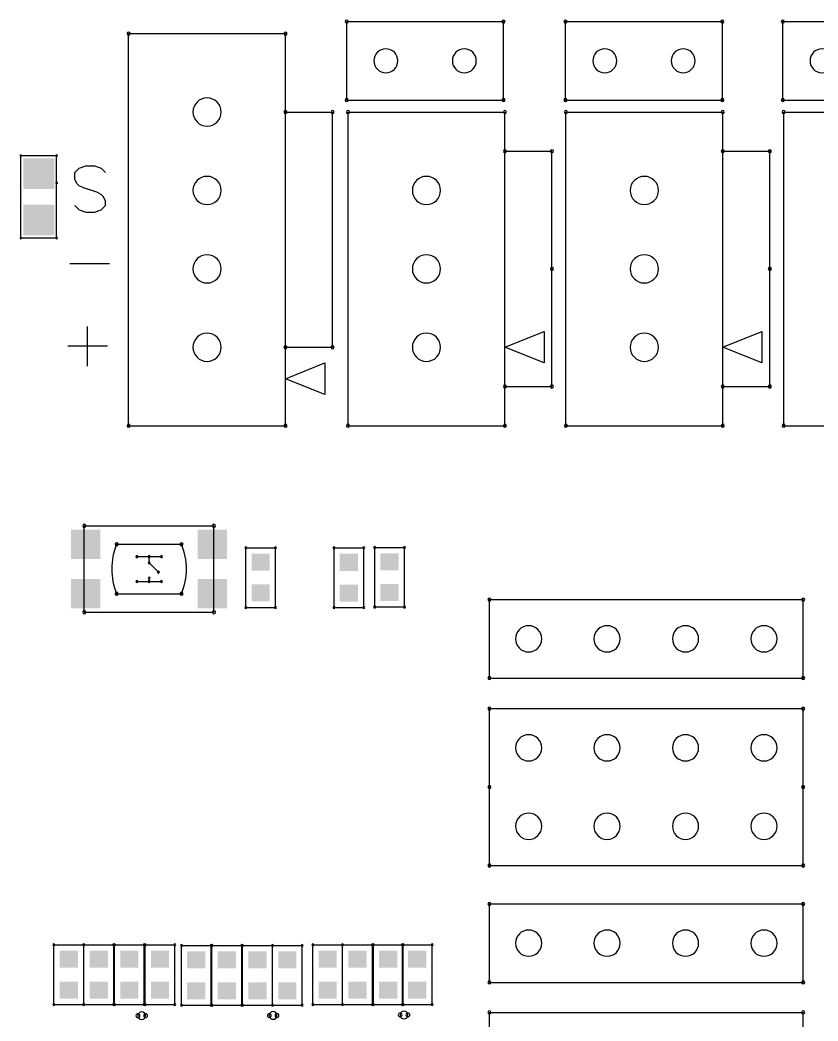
# Model space of a CAD drawing. Header units: millimetres. Extents: x 83 to 218, y 47 to 157.
# Drawn here: x 154.06 to 179.9, y 69.66 to 102.07 of the extents above; entities that cross this region are included whole.
import ezdxf

# ---------------------------------------------------------------- set-up
doc = ezdxf.new("R2010")
doc.units = ezdxf.units.MM
doc.layers.add('TopOverlay', color=2, linetype='Continuous')
doc.layers.add('TopSolder', color=216, linetype='Continuous')

msp = doc.modelspace()

# ---------------------------------------------------------------- linework, layer by layer
at = {"layer": 'TopOverlay'}
for p, q in [((164.642, 102.022), (169.722, 102.022)), ((164.642, 99.482), (164.642, 102.022)), ((169.722, 99.482), (169.722, 102.022)), ((171.729, 102.022), (176.809, 102.022)), ((171.729, 99.482), (171.729, 102.022)), ((176.809, 99.482), (176.809, 102.022)), ((178.765, 102.022), (183.845, 102.022)), ((178.765, 99.482), (178.765, 102.022)), ((157.581, 88.933), (157.581, 101.633)), ((157.581, 101.633), (162.661, 101.633)), ((162.661, 88.933), (162.661, 101.633)), ((164.642, 99.482), (169.722, 99.482)), ((171.729, 99.482), (176.809, 99.482)), ((178.765, 99.482), (183.845, 99.482)), ((162.661, 99.093), (164.185, 99.093)), ((164.185, 91.473), (164.185, 99.093)), ((164.686, 88.933), (164.686, 99.093)), ((164.686, 99.093), (169.766, 99.093)), ((169.766, 88.933), (169.766, 99.093)), ((171.741, 99.093), (176.821, 99.093)), ((171.741, 88.933), (171.741, 99.093)), ((176.821, 88.933), (176.821, 99.093)), ((178.796, 88.933), (178.796, 99.093)), ((178.796, 99.093), (183.876, 99.093)), ((154.089, 97.681), (155.249, 97.681)), ((154.089, 95.014), (154.089, 97.681)), ((155.249, 96.797), (155.249, 97.681)), ((169.766, 97.823), (171.29, 97.823)), ((171.29, 94.013), (171.29, 97.823)), ((176.821, 97.823), (178.345, 97.823)), ((178.345, 94.013), (178.345, 97.823)), ((155.835, 97.134), (155.977, 97.277)), ((155.977, 97.277), (156.192, 97.349)), ((156.192, 97.349), (156.477, 97.349)), ((156.477, 97.349), (156.692, 97.277)), ((156.692, 97.277), (156.834, 97.134)), ((155.835, 96.92), (155.835, 97.134)), ((155.249, 95.014), (155.249, 96.792)), ((155.906, 96.777), (155.835, 96.92)), ((155.977, 96.706), (155.906, 96.777)), ((156.12, 96.635), (155.977, 96.706)), ((156.549, 96.492), (156.12, 96.635)), ((156.692, 96.42), (156.549, 96.492)), ((156.763, 96.349), (156.692, 96.42)), ((156.834, 96.206), (156.763, 96.349)), ((155.835, 96.063), (155.977, 95.92)), ((156.692, 95.92), (156.834, 96.063)), ((156.834, 96.063), (156.834, 96.206)), ((155.977, 95.92), (156.192, 95.849)), ((156.192, 95.849), (156.477, 95.849)), ((156.477, 95.849), (156.692, 95.92)), ((154.089, 95.014), (155.249, 95.014)), ((156.961, 94.181), (155.676, 94.181)), ((171.29, 90.203), (171.29, 94.013)), ((178.345, 90.203), (178.345, 94.013)), ((156.253, 90.864), (156.253, 92.15)), ((169.766, 91.473), (171.036, 91.981)), ((171.036, 91.981), (171.036, 90.965)), ((176.821, 91.473), (178.091, 91.981)), ((178.091, 91.981), (178.091, 90.965)), ((156.895, 91.507), (155.61, 91.507)), ((162.661, 91.473), (164.185, 91.473)), ((171.036, 90.965), (169.766, 91.473)), ((178.091, 90.965), (176.821, 91.473)), ((162.661, 90.457), (163.931, 90.965)), ((163.931, 90.965), (163.931, 89.949)), ((163.931, 89.949), (162.661, 90.457)), ((169.766, 90.203), (171.29, 90.203)), ((176.821, 90.203), (178.345, 90.203)), ((157.581, 88.933), (162.661, 88.933)), ((164.686, 88.933), (169.766, 88.933)), ((171.741, 88.933), (176.821, 88.933)), ((178.796, 88.933), (183.876, 88.933)), ((156.144, 85.693), (160.344, 85.693)), ((156.144, 82.893), (156.144, 85.693)), ((160.344, 82.893), (160.344, 85.693)), ((157.194, 85.093), (159.294, 85.093)), ((161.375, 84.982), (162.34, 84.982)), ((161.375, 83.051), (161.375, 84.982)), ((162.34, 83.051), (162.34, 84.982)), ((164.232, 83.044), (164.232, 84.975)), ((164.232, 84.975), (165.197, 84.975)), ((165.197, 83.044), (165.197, 84.975)), ((165.549, 83.063), (165.549, 84.994)), ((165.549, 84.994), (166.514, 84.994)), ((166.514, 83.063), (166.514, 84.994)), ((157.844, 84.693), (158.244, 84.693)), ((158.244, 84.693), (158.644, 84.693)), ((158.244, 84.493), (158.244, 84.693)), ((158.244, 84.493), (158.544, 84.193)), ((158.244, 83.893), (158.244, 83.993)), ((157.844, 83.893), (158.244, 83.893)), ((158.244, 83.893), (158.644, 83.893)), ((157.194, 83.493), (159.294, 83.493)), ((161.375, 83.051), (162.34, 83.051)), ((164.232, 83.044), (165.197, 83.044)), ((165.549, 83.063), (166.514, 83.063)), ((169.265, 83.302), (179.425, 83.302)), ((169.265, 80.762), (169.265, 83.302)), ((179.425, 80.762), (179.425, 83.302)), ((156.144, 82.893), (160.344, 82.893)), ((169.265, 80.762), (179.425, 80.762)), ((169.265, 79.772), (179.425, 79.772)), ((169.265, 77.232), (169.265, 79.772)), ((179.425, 77.232), (179.425, 79.772)), ((169.265, 74.692), (169.265, 77.232)), ((179.425, 74.692), (179.425, 77.232)), ((169.265, 74.692), (179.425, 74.692)), ((169.265, 70.907), (169.265, 73.447)), ((169.265, 73.447), (179.425, 73.447)), ((179.425, 70.907), (179.425, 73.447)), ((155.161, 70.188), (155.161, 72.118)), ((155.161, 72.118), (156.126, 72.118)), ((156.126, 70.188), (156.126, 72.118)), ((156.132, 72.118), (157.097, 72.118)), ((156.132, 70.188), (156.132, 72.118)), ((157.097, 70.188), (157.097, 72.118)), ((157.123, 70.188), (157.123, 72.118)), ((157.123, 72.118), (158.088, 72.118)), ((158.088, 70.188), (158.088, 72.118)), ((158.113, 72.118), (159.079, 72.118)), ((158.113, 70.188), (158.113, 72.118)), ((159.079, 70.188), (159.079, 72.118)), ((159.29, 70.171), (159.29, 72.102)), ((159.29, 72.102), (160.255, 72.102)), ((160.255, 70.171), (160.255, 72.102)), ((160.281, 72.102), (161.246, 72.102)), ((160.281, 70.171), (160.281, 72.102)), ((161.246, 70.171), (161.246, 72.102)), ((161.271, 70.171), (161.271, 72.102)), ((161.271, 72.102), (162.236, 72.102)), ((162.236, 70.171), (162.236, 72.102)), ((162.236, 72.102), (163.202, 72.102)), ((162.236, 70.171), (162.236, 72.102)), ((163.202, 70.171), (163.202, 72.102)), ((163.545, 70.188), (163.545, 72.118)), ((163.545, 72.118), (164.511, 72.118)), ((164.511, 70.188), (164.511, 72.118)), ((164.511, 72.118), (165.476, 72.118)), ((164.511, 70.188), (164.511, 72.118)), ((165.476, 70.188), (165.476, 72.118)), ((165.506, 72.118), (166.471, 72.118)), ((165.506, 70.188), (165.506, 72.118)), ((166.445, 70.188), (166.445, 72.118)), ((166.445, 72.118), (167.41, 72.118)), ((166.471, 70.188), (166.471, 72.118)), ((167.41, 70.188), (167.41, 72.118)), ((169.265, 70.907), (179.425, 70.907)), ((155.161, 70.188), (156.126, 70.188)), ((156.132, 70.188), (157.097, 70.188)), ((157.123, 70.188), (158.088, 70.188)), ((158.113, 70.188), (159.079, 70.188)), ((159.29, 70.171), (160.255, 70.171)), ((160.281, 70.171), (161.246, 70.171)), ((161.271, 70.171), (162.236, 70.171)), ((162.236, 70.171), (163.202, 70.171)), ((163.545, 70.188), (164.511, 70.188)), ((164.511, 70.188), (165.476, 70.188)), ((165.506, 70.188), (166.471, 70.188)), ((166.445, 70.188), (167.41, 70.188)), ((169.265, 67.396), (169.265, 69.936)), ((169.265, 69.936), (179.425, 69.936)), ((179.425, 67.396), (179.425, 69.936))]:
    msp.add_line(p, q, dxfattribs=at)
for centre, radius, start, end in [((164.642, 102.022), 0.05, 0, 180), ((164.642, 102.022), 0.05, 0, 180), ((164.642, 102.022), 0.05, 180, 0), ((164.642, 102.022), 0.05, 180, 0), ((169.722, 102.022), 0.05, 0, 180), ((169.722, 102.022), 0.05, 0, 180), ((169.722, 102.022), 0.05, 180, 0), ((169.722, 102.022), 0.05, 180, 0), ((171.729, 102.022), 0.05, 0, 180), ((171.729, 102.022), 0.05, 0, 180), ((171.729, 102.022), 0.05, 180, 0), ((171.729, 102.022), 0.05, 180, 0), ((176.809, 102.022), 0.05, 0, 180), ((176.809, 102.022), 0.05, 0, 180), ((176.809, 102.022), 0.05, 180, 0), ((176.809, 102.022), 0.05, 180, 0), ((178.765, 102.022), 0.05, 0, 180), ((178.765, 102.022), 0.05, 0, 180), ((178.765, 102.022), 0.05, 180, 0), ((178.765, 102.022), 0.05, 180, 0), ((157.581, 101.633), 0.05, 90, 270), ((157.581, 101.633), 0.05, 90, 270), ((157.581, 101.633), 0.05, 270, 90), ((157.581, 101.633), 0.05, 270, 90), ((162.661, 101.633), 0.05, 90, 270), ((162.661, 101.633), 0.05, 90, 270), ((162.661, 101.633), 0.05, 270, 90), ((162.661, 101.633), 0.05, 270, 90), ((164.642, 99.482), 0.05, 0, 180), ((164.642, 99.482), 0.05, 0, 180), ((169.722, 99.482), 0.05, 0, 180), ((169.722, 99.482), 0.05, 0, 180), ((171.729, 99.482), 0.05, 0, 180), ((171.729, 99.482), 0.05, 0, 180), ((176.809, 99.482), 0.05, 0, 180), ((176.809, 99.482), 0.05, 0, 180), ((178.765, 99.482), 0.05, 0, 180), ((178.765, 99.482), 0.05, 0, 180), ((164.642, 99.482), 0.05, 180, 0), ((164.642, 99.482), 0.05, 180, 0), ((169.722, 99.482), 0.05, 180, 0), ((169.722, 99.482), 0.05, 180, 0), ((171.729, 99.482), 0.05, 180, 0), ((171.729, 99.482), 0.05, 180, 0), ((176.809, 99.482), 0.05, 180, 0), ((176.809, 99.482), 0.05, 180, 0), ((178.765, 99.482), 0.05, 180, 0), ((178.765, 99.482), 0.05, 180, 0), ((162.661, 99.093), 0.05, 90, 270), ((162.661, 99.093), 0.05, 270, 90), ((164.185, 99.093), 0.05, 90, 270), ((164.185, 99.093), 0.05, 90, 270), ((164.185, 99.093), 0.05, 270, 90), ((164.185, 99.093), 0.05, 270, 90), ((164.686, 99.093), 0.05, 90, 270), ((164.686, 99.093), 0.05, 90, 270), ((164.686, 99.093), 0.05, 270, 90), ((164.686, 99.093), 0.05, 270, 90), ((169.766, 99.093), 0.05, 90, 270), ((169.766, 99.093), 0.05, 90, 270), ((169.766, 99.093), 0.05, 270, 90), ((169.766, 99.093), 0.05, 270, 90), ((171.741, 99.093), 0.05, 90, 270), ((171.741, 99.093), 0.05, 90, 270), ((171.741, 99.093), 0.05, 270, 90), ((171.741, 99.093), 0.05, 270, 90), ((176.821, 99.093), 0.05, 90, 270), ((176.821, 99.093), 0.05, 90, 270), ((176.821, 99.093), 0.05, 270, 90), ((176.821, 99.093), 0.05, 270, 90), ((178.796, 99.093), 0.05, 90, 270), ((178.796, 99.093), 0.05, 90, 270), ((178.796, 99.093), 0.05, 270, 90), ((178.796, 99.093), 0.05, 270, 90), ((154.089, 97.681), 0.025, 90, 270), ((154.089, 97.681), 0.025, 90, 270), ((154.089, 97.681), 0.025, 270, 90), ((154.089, 97.681), 0.025, 270, 90), ((155.249, 97.681), 0.025, 90, 270), ((155.249, 97.681), 0.025, 90, 270), ((155.249, 97.681), 0.025, 270, 90), ((155.249, 97.681), 0.025, 270, 90), ((169.766, 97.823), 0.05, 90, 270), ((169.766, 97.823), 0.05, 270, 90), ((171.29, 97.823), 0.05, 90, 270), ((171.29, 97.823), 0.05, 90, 270), ((171.29, 97.823), 0.05, 270, 90), ((171.29, 97.823), 0.05, 270, 90), ((176.821, 97.823), 0.05, 90, 270), ((176.821, 97.823), 0.05, 270, 90), ((178.345, 97.823), 0.05, 90, 270), ((178.345, 97.823), 0.05, 90, 270), ((178.345, 97.823), 0.05, 270, 90), ((178.345, 97.823), 0.05, 270, 90), ((155.249, 96.797), 0.025, 90, 270), ((155.249, 96.792), 0.025, 90, 270), ((155.249, 96.797), 0.025, 270, 90), ((155.249, 96.792), 0.025, 270, 90), ((154.089, 95.014), 0.025, 90, 270), ((154.089, 95.014), 0.025, 90, 270), ((154.089, 95.014), 0.025, 270, 90), ((154.089, 95.014), 0.025, 270, 90), ((155.249, 95.014), 0.025, 90, 270), ((155.249, 95.014), 0.025, 90, 270), ((155.249, 95.014), 0.025, 270, 90), ((155.249, 95.014), 0.025, 270, 90), ((171.29, 94.013), 0.05, 90, 270), ((171.29, 94.013), 0.05, 90, 270), ((171.29, 94.013), 0.05, 270, 90), ((171.29, 94.013), 0.05, 270, 90), ((178.345, 94.013), 0.05, 90, 270), ((178.345, 94.013), 0.05, 90, 270), ((178.345, 94.013), 0.05, 270, 90), ((178.345, 94.013), 0.05, 270, 90), ((162.661, 91.473), 0.05, 90, 270), ((162.661, 91.473), 0.05, 270, 90), ((164.185, 91.473), 0.05, 90, 270), ((164.185, 91.473), 0.05, 90, 270), ((164.185, 91.473), 0.05, 270, 90), ((164.185, 91.473), 0.05, 270, 90), ((169.766, 90.203), 0.05, 90, 270), ((169.766, 90.203), 0.05, 270, 90), ((171.29, 90.203), 0.05, 90, 270), ((171.29, 90.203), 0.05, 90, 270), ((171.29, 90.203), 0.05, 270, 90), ((171.29, 90.203), 0.05, 270, 90), ((176.821, 90.203), 0.05, 90, 270), ((176.821, 90.203), 0.05, 270, 90), ((178.345, 90.203), 0.05, 90, 270), ((178.345, 90.203), 0.05, 90, 270), ((178.345, 90.203), 0.05, 270, 90), ((178.345, 90.203), 0.05, 270, 90), ((157.581, 88.933), 0.05, 90, 270), ((157.581, 88.933), 0.05, 90, 270), ((157.581, 88.933), 0.05, 270, 90), ((157.581, 88.933), 0.05, 270, 90), ((162.661, 88.933), 0.05, 90, 270), ((162.661, 88.933), 0.05, 90, 270), ((162.661, 88.933), 0.05, 270, 90), ((162.661, 88.933), 0.05, 270, 90), ((164.686, 88.933), 0.05, 90, 270), ((164.686, 88.933), 0.05, 90, 270), ((164.686, 88.933), 0.05, 270, 90), ((164.686, 88.933), 0.05, 270, 90), ((169.766, 88.933), 0.05, 90, 270), ((169.766, 88.933), 0.05, 90, 270), ((169.766, 88.933), 0.05, 270, 90), ((169.766, 88.933), 0.05, 270, 90), ((171.741, 88.933), 0.05, 90, 270), ((171.741, 88.933), 0.05, 90, 270), ((171.741, 88.933), 0.05, 270, 90), ((171.741, 88.933), 0.05, 270, 90), ((176.821, 88.933), 0.05, 90, 270), ((176.821, 88.933), 0.05, 90, 270), ((176.821, 88.933), 0.05, 270, 90), ((176.821, 88.933), 0.05, 270, 90), ((178.796, 88.933), 0.05, 90, 270), ((178.796, 88.933), 0.05, 90, 270), ((178.796, 88.933), 0.05, 270, 90), ((178.796, 88.933), 0.05, 270, 90), ((156.144, 85.693), 0.0508, 0, 180), ((156.144, 85.693), 0.0508, 0, 180), ((156.144, 85.693), 0.0508, 180, 0), ((156.144, 85.693), 0.0508, 180, 0), ((160.344, 85.693), 0.0508, 0, 180), ((160.344, 85.693), 0.0508, 0, 180), ((160.344, 85.693), 0.0508, 180, 0), ((160.344, 85.693), 0.0508, 180, 0), ((159.125, 84.293), 2.091, 157.5003, 202.4997), ((157.194, 85.093), 0.0508, 0, 180), ((157.194, 85.093), 0.0508, 0, 180), ((157.194, 85.093), 0.0508, 180, 0), ((157.194, 85.093), 0.0508, 180, 0), ((159.294, 85.093), 0.0508, 0, 180), ((159.294, 85.093), 0.0508, 0, 180), ((159.294, 85.093), 0.0508, 180, 0), ((159.294, 85.093), 0.0508, 180, 0), ((157.362, 84.293), 2.091, 337.5003, 22.4997), ((161.375, 84.982), 0.0317, 90, 270), ((161.375, 84.982), 0.0317, 90, 270), ((161.375, 84.982), 0.0318, 270, 90), ((161.375, 84.982), 0.0318, 270, 90), ((162.34, 84.982), 0.0317, 90, 270), ((162.34, 84.982), 0.0317, 90, 270), ((162.34, 84.982), 0.0318, 270, 90), ((162.34, 84.982), 0.0318, 270, 90), ((164.232, 84.975), 0.0317, 90, 270), ((164.232, 84.975), 0.0317, 90, 270), ((164.232, 84.975), 0.0317, 270, 90), ((164.232, 84.975), 0.0317, 270, 90), ((165.197, 84.975), 0.0317, 90, 270), ((165.197, 84.975), 0.0317, 90, 270), ((165.197, 84.975), 0.0318, 270, 90), ((165.197, 84.975), 0.0318, 270, 90), ((165.549, 84.994), 0.0318, 90, 270), ((165.549, 84.994), 0.0318, 90, 270), ((165.549, 84.994), 0.0317, 270, 90), ((165.549, 84.994), 0.0317, 270, 90), ((166.514, 84.994), 0.0317, 90, 270), ((166.514, 84.994), 0.0317, 90, 270), ((166.514, 84.994), 0.0317, 270, 90), ((166.514, 84.994), 0.0317, 270, 90), ((157.844, 84.693), 0.0318, 0, 180), ((157.844, 84.693), 0.0317, 180, 0), ((158.244, 84.693), 0.0317, 0, 180), ((158.244, 84.693), 0.0317, 0, 180), ((158.244, 84.693), 0.0317, 0, 180), ((158.244, 84.693), 0.0317, 180, 0), ((158.244, 84.693), 0.0317, 180, 0), ((158.244, 84.693), 0.0317, 180, 0), ((158.644, 84.693), 0.0317, 0, 180), ((158.644, 84.693), 0.0318, 180, 0), ((158.244, 84.493), 0.0317, 0, 180), ((158.244, 84.493), 0.0317, 0, 180), ((158.244, 84.493), 0.0317, 180, 0), ((158.244, 84.493), 0.0317, 180, 0), ((158.244, 83.993), 0.0317, 0, 180), ((158.244, 83.993), 0.0317, 180, 0), ((158.544, 84.193), 0.0318, 0, 180), ((158.544, 84.193), 0.0317, 180, 0), ((157.844, 83.893), 0.0318, 0, 180), ((157.844, 83.893), 0.0317, 180, 0), ((158.244, 83.893), 0.0317, 0, 180), ((158.244, 83.893), 0.0317, 0, 180), ((158.244, 83.893), 0.0317, 0, 180), ((158.244, 83.893), 0.0317, 180, 0), ((158.244, 83.893), 0.0317, 180, 0), ((158.244, 83.893), 0.0317, 180, 0), ((158.644, 83.893), 0.0317, 0, 180), ((158.644, 83.893), 0.0318, 180, 0), ((157.194, 83.493), 0.0508, 0, 180), ((157.194, 83.493), 0.0508, 0, 180), ((157.194, 83.493), 0.0508, 180, 0), ((157.194, 83.493), 0.0508, 180, 0), ((159.294, 83.493), 0.0508, 0, 180), ((159.294, 83.493), 0.0508, 0, 180), ((159.294, 83.493), 0.0508, 180, 0), ((159.294, 83.493), 0.0508, 180, 0), ((169.265, 83.302), 0.05, 0, 180), ((169.265, 83.302), 0.05, 0, 180), ((179.425, 83.302), 0.05, 0, 180), ((179.425, 83.302), 0.05, 0, 180), ((161.375, 83.051), 0.0318, 90, 270), ((161.375, 83.051), 0.0318, 90, 270), ((161.375, 83.051), 0.0317, 270, 90), ((161.375, 83.051), 0.0317, 270, 90), ((162.34, 83.051), 0.0318, 90, 270), ((162.34, 83.051), 0.0318, 90, 270), ((162.34, 83.051), 0.0317, 270, 90), ((162.34, 83.051), 0.0317, 270, 90), ((164.232, 83.044), 0.0318, 90, 270), ((164.232, 83.044), 0.0318, 90, 270), ((164.232, 83.044), 0.0317, 270, 90), ((164.232, 83.044), 0.0317, 270, 90), ((165.197, 83.044), 0.0318, 90, 270), ((165.197, 83.044), 0.0318, 90, 270), ((165.197, 83.044), 0.0317, 270, 90), ((165.197, 83.044), 0.0317, 270, 90), ((165.549, 83.063), 0.0317, 90, 270), ((165.549, 83.063), 0.0317, 90, 270), ((165.549, 83.063), 0.0318, 270, 90), ((165.549, 83.063), 0.0318, 270, 90), ((166.514, 83.063), 0.0317, 90, 270), ((166.514, 83.063), 0.0317, 90, 270), ((166.514, 83.063), 0.0317, 270, 90), ((166.514, 83.063), 0.0317, 270, 90), ((169.265, 83.302), 0.05, 180, 0), ((169.265, 83.302), 0.05, 180, 0), ((179.425, 83.302), 0.05, 180, 0), ((179.425, 83.302), 0.05, 180, 0), ((156.144, 82.893), 0.0508, 0, 180), ((156.144, 82.893), 0.0508, 0, 180), ((156.144, 82.893), 0.0508, 180, 0), ((156.144, 82.893), 0.0508, 180, 0), ((160.344, 82.893), 0.0508, 0, 180), ((160.344, 82.893), 0.0508, 0, 180), ((160.344, 82.893), 0.0508, 180, 0), ((160.344, 82.893), 0.0508, 180, 0), ((169.265, 80.762), 0.05, 0, 180), ((169.265, 80.762), 0.05, 0, 180), ((169.265, 80.762), 0.05, 180, 0), ((169.265, 80.762), 0.05, 180, 0), ((179.425, 80.762), 0.05, 0, 180), ((179.425, 80.762), 0.05, 0, 180), ((179.425, 80.762), 0.05, 180, 0), ((179.425, 80.762), 0.05, 180, 0), ((169.265, 79.772), 0.05, 0, 180), ((169.265, 79.772), 0.05, 0, 180), ((169.265, 79.772), 0.05, 180, 0), ((169.265, 79.772), 0.05, 180, 0), ((179.425, 79.772), 0.05, 0, 180), ((179.425, 79.772), 0.05, 0, 180), ((179.425, 79.772), 0.05, 180, 0), ((179.425, 79.772), 0.05, 180, 0), ((169.265, 77.232), 0.05, 0, 180), ((169.265, 77.232), 0.05, 0, 180), ((169.265, 77.232), 0.05, 180, 0), ((169.265, 77.232), 0.05, 180, 0), ((179.425, 77.232), 0.05, 0, 180), ((179.425, 77.232), 0.05, 0, 180), ((179.425, 77.232), 0.05, 180, 0), ((179.425, 77.232), 0.05, 180, 0), ((169.265, 74.692), 0.05, 0, 180), ((169.265, 74.692), 0.05, 0, 180), ((169.265, 74.692), 0.05, 180, 0), ((169.265, 74.692), 0.05, 180, 0), ((179.425, 74.692), 0.05, 0, 180), ((179.425, 74.692), 0.05, 0, 180), ((179.425, 74.692), 0.05, 180, 0), ((179.425, 74.692), 0.05, 180, 0), ((169.265, 73.447), 0.05, 0, 180), ((169.265, 73.447), 0.05, 0, 180), ((169.265, 73.447), 0.05, 180, 0), ((169.265, 73.447), 0.05, 180, 0), ((179.425, 73.447), 0.05, 0, 180), ((179.425, 73.447), 0.05, 0, 180), ((179.425, 73.447), 0.05, 180, 0), ((179.425, 73.447), 0.05, 180, 0), ((155.161, 72.118), 0.0318, 90, 270), ((155.161, 72.118), 0.0318, 90, 270), ((155.161, 72.118), 0.0317, 270, 90), ((155.161, 72.118), 0.0317, 270, 90), ((156.126, 72.118), 0.0318, 90, 270), ((156.126, 72.118), 0.0318, 90, 270), ((156.132, 72.118), 0.0318, 90, 270), ((156.132, 72.118), 0.0318, 90, 270), ((156.126, 72.118), 0.0317, 270, 90), ((156.126, 72.118), 0.0317, 270, 90), ((156.132, 72.118), 0.0317, 270, 90), ((156.132, 72.118), 0.0317, 270, 90), ((157.097, 72.118), 0.0318, 90, 270), ((157.097, 72.118), 0.0318, 90, 270), ((157.123, 72.118), 0.0318, 90, 270), ((157.123, 72.118), 0.0318, 90, 270), ((157.097, 72.118), 0.0317, 270, 90), ((157.097, 72.118), 0.0317, 270, 90), ((157.123, 72.118), 0.0317, 270, 90), ((157.123, 72.118), 0.0317, 270, 90), ((158.088, 72.118), 0.0318, 90, 270), ((158.088, 72.118), 0.0318, 90, 270), ((158.113, 72.118), 0.0318, 90, 270), ((158.113, 72.118), 0.0318, 90, 270), ((158.088, 72.118), 0.0317, 270, 90), ((158.088, 72.118), 0.0317, 270, 90), ((158.113, 72.118), 0.0317, 270, 90), ((158.113, 72.118), 0.0317, 270, 90), ((159.079, 72.118), 0.0318, 90, 270), ((159.079, 72.118), 0.0318, 90, 270), ((159.079, 72.118), 0.0317, 270, 90), ((159.079, 72.118), 0.0317, 270, 90), ((159.29, 72.102), 0.0317, 90, 270), ((159.29, 72.102), 0.0317, 90, 270), ((159.29, 72.102), 0.0318, 270, 90), ((159.29, 72.102), 0.0318, 270, 90), ((160.255, 72.102), 0.0317, 90, 270), ((160.255, 72.102), 0.0317, 90, 270), ((160.281, 72.102), 0.0317, 90, 270), ((160.281, 72.102), 0.0317, 90, 270), ((160.255, 72.102), 0.0318, 270, 90), ((160.255, 72.102), 0.0318, 270, 90), ((160.281, 72.102), 0.0318, 270, 90), ((160.281, 72.102), 0.0318, 270, 90), ((161.246, 72.102), 0.0317, 90, 270), ((161.246, 72.102), 0.0317, 90, 270), ((161.271, 72.102), 0.0317, 90, 270), ((161.271, 72.102), 0.0317, 90, 270), ((161.246, 72.102), 0.0318, 270, 90), ((161.246, 72.102), 0.0318, 270, 90), ((161.271, 72.102), 0.0318, 270, 90), ((161.271, 72.102), 0.0318, 270, 90), ((162.236, 72.102), 0.0317, 90, 270), ((162.236, 72.102), 0.0317, 90, 270), ((162.236, 72.102), 0.0317, 90, 270), ((162.236, 72.102), 0.0317, 90, 270), ((162.236, 72.102), 0.0318, 270, 90), ((162.236, 72.102), 0.0318, 270, 90), ((162.236, 72.102), 0.0318, 270, 90), ((162.236, 72.102), 0.0318, 270, 90), ((163.202, 72.102), 0.0317, 90, 270), ((163.202, 72.102), 0.0317, 90, 270), ((163.202, 72.102), 0.0318, 270, 90), ((163.202, 72.102), 0.0318, 270, 90), ((163.545, 72.118), 0.0318, 90, 270), ((163.545, 72.118), 0.0318, 90, 270), ((163.545, 72.118), 0.0317, 270, 90), ((163.545, 72.118), 0.0317, 270, 90), ((164.511, 72.118), 0.0318, 90, 270), ((164.511, 72.118), 0.0318, 90, 270), ((164.511, 72.118), 0.0318, 90, 270), ((164.511, 72.118), 0.0318, 90, 270), ((164.511, 72.118), 0.0317, 270, 90), ((164.511, 72.118), 0.0317, 270, 90), ((164.511, 72.118), 0.0317, 270, 90), ((164.511, 72.118), 0.0317, 270, 90), ((165.476, 72.118), 0.0318, 90, 270), ((165.476, 72.118), 0.0318, 90, 270), ((165.506, 72.118), 0.0317, 90, 270), ((165.506, 72.118), 0.0317, 90, 270), ((165.476, 72.118), 0.0317, 270, 90), ((165.476, 72.118), 0.0317, 270, 90), ((165.506, 72.118), 0.0318, 270, 90), ((165.506, 72.118), 0.0318, 270, 90), ((166.445, 72.118), 0.0317, 90, 270), ((166.445, 72.118), 0.0317, 90, 270), ((166.471, 72.118), 0.0317, 90, 270), ((166.471, 72.118), 0.0317, 90, 270), ((166.445, 72.118), 0.0318, 270, 90), ((166.445, 72.118), 0.0318, 270, 90), ((166.471, 72.118), 0.0318, 270, 90), ((166.471, 72.118), 0.0318, 270, 90), ((167.41, 72.118), 0.0317, 90, 270), ((167.41, 72.118), 0.0317, 90, 270), ((167.41, 72.118), 0.0318, 270, 90), ((167.41, 72.118), 0.0318, 270, 90), ((169.265, 70.907), 0.05, 0, 180), ((169.265, 70.907), 0.05, 0, 180), ((169.265, 70.907), 0.05, 180, 0), ((169.265, 70.907), 0.05, 180, 0), ((179.425, 70.907), 0.05, 0, 180), ((179.425, 70.907), 0.05, 0, 180), ((179.425, 70.907), 0.05, 180, 0), ((179.425, 70.907), 0.05, 180, 0), ((155.161, 70.188), 0.0317, 90, 270), ((155.161, 70.188), 0.0317, 90, 270), ((155.161, 70.188), 0.0318, 270, 90), ((155.161, 70.188), 0.0318, 270, 90), ((156.126, 70.188), 0.0317, 90, 270), ((156.126, 70.188), 0.0317, 90, 270), ((156.132, 70.188), 0.0317, 90, 270), ((156.132, 70.188), 0.0317, 90, 270), ((156.126, 70.188), 0.0318, 270, 90), ((156.126, 70.188), 0.0318, 270, 90), ((156.132, 70.188), 0.0318, 270, 90), ((156.132, 70.188), 0.0318, 270, 90), ((157.097, 70.188), 0.0317, 90, 270), ((157.097, 70.188), 0.0317, 90, 270), ((157.123, 70.188), 0.0317, 90, 270), ((157.123, 70.188), 0.0317, 90, 270), ((157.097, 70.188), 0.0318, 270, 90), ((157.097, 70.188), 0.0318, 270, 90), ((157.123, 70.188), 0.0318, 270, 90), ((157.123, 70.188), 0.0318, 270, 90), ((158.088, 70.188), 0.0317, 90, 270), ((158.088, 70.188), 0.0317, 90, 270), ((158.113, 70.188), 0.0317, 90, 270), ((158.113, 70.188), 0.0317, 90, 270), ((158.088, 70.188), 0.0318, 270, 90), ((158.088, 70.188), 0.0318, 270, 90), ((158.113, 70.188), 0.0318, 270, 90), ((158.113, 70.188), 0.0318, 270, 90), ((159.079, 70.188), 0.0317, 90, 270), ((159.079, 70.188), 0.0317, 90, 270), ((159.079, 70.188), 0.0318, 270, 90), ((159.079, 70.188), 0.0318, 270, 90), ((159.29, 70.171), 0.0318, 90, 270), ((159.29, 70.171), 0.0318, 90, 270), ((159.29, 70.171), 0.0317, 270, 90), ((159.29, 70.171), 0.0317, 270, 90), ((160.255, 70.171), 0.0318, 90, 270), ((160.255, 70.171), 0.0318, 90, 270), ((160.281, 70.171), 0.0318, 90, 270), ((160.281, 70.171), 0.0318, 90, 270), ((160.255, 70.171), 0.0317, 270, 90), ((160.255, 70.171), 0.0317, 270, 90), ((160.281, 70.171), 0.0317, 270, 90), ((160.281, 70.171), 0.0317, 270, 90), ((161.246, 70.171), 0.0318, 90, 270), ((161.246, 70.171), 0.0318, 90, 270), ((161.271, 70.171), 0.0318, 90, 270), ((161.271, 70.171), 0.0318, 90, 270), ((161.246, 70.171), 0.0317, 270, 90), ((161.246, 70.171), 0.0317, 270, 90), ((161.271, 70.171), 0.0317, 270, 90), ((161.271, 70.171), 0.0317, 270, 90), ((162.236, 70.171), 0.0318, 90, 270), ((162.236, 70.171), 0.0318, 90, 270), ((162.236, 70.171), 0.0318, 90, 270), ((162.236, 70.171), 0.0318, 90, 270), ((162.236, 70.171), 0.0317, 270, 90), ((162.236, 70.171), 0.0317, 270, 90), ((162.236, 70.171), 0.0317, 270, 90), ((162.236, 70.171), 0.0317, 270, 90), ((163.202, 70.171), 0.0318, 90, 270), ((163.202, 70.171), 0.0318, 90, 270), ((163.202, 70.171), 0.0317, 270, 90), ((163.202, 70.171), 0.0317, 270, 90), ((163.545, 70.188), 0.0317, 90, 270), ((163.545, 70.188), 0.0317, 90, 270), ((163.545, 70.188), 0.0318, 270, 90), ((163.545, 70.188), 0.0318, 270, 90), ((164.511, 70.188), 0.0317, 90, 270), ((164.511, 70.188), 0.0317, 90, 270), ((164.511, 70.188), 0.0317, 90, 270), ((164.511, 70.188), 0.0317, 90, 270), ((164.511, 70.188), 0.0318, 270, 90), ((164.511, 70.188), 0.0318, 270, 90), ((164.511, 70.188), 0.0318, 270, 90), ((164.511, 70.188), 0.0318, 270, 90), ((165.476, 70.188), 0.0317, 90, 270), ((165.476, 70.188), 0.0317, 90, 270), ((165.506, 70.188), 0.0318, 90, 270), ((165.506, 70.188), 0.0318, 90, 270), ((165.476, 70.188), 0.0318, 270, 90), ((165.476, 70.188), 0.0318, 270, 90), ((165.506, 70.188), 0.0317, 270, 90), ((165.506, 70.188), 0.0317, 270, 90), ((166.445, 70.188), 0.0318, 90, 270), ((166.445, 70.188), 0.0318, 90, 270), ((166.471, 70.188), 0.0318, 90, 270), ((166.471, 70.188), 0.0318, 90, 270), ((166.445, 70.188), 0.0317, 270, 90), ((166.445, 70.188), 0.0317, 270, 90), ((166.471, 70.188), 0.0317, 270, 90), ((166.471, 70.188), 0.0317, 270, 90), ((167.41, 70.188), 0.0318, 90, 270), ((167.41, 70.188), 0.0318, 90, 270), ((167.41, 70.188), 0.0317, 270, 90), ((167.41, 70.188), 0.0317, 270, 90), ((157.882, 69.826), 0.0625, 0, 180), ((157.882, 69.826), 0.0625, 180, 0), ((158.007, 69.826), 0.125, 0, 180), ((158.007, 69.826), 0.125, 180, 0), ((158.132, 69.826), 0.0625, 0, 180), ((158.132, 69.826), 0.0625, 180, 0), ((162.136, 69.835), 0.0625, 0, 180), ((162.136, 69.835), 0.0625, 180, 0), ((162.261, 69.835), 0.125, 0, 180), ((162.261, 69.835), 0.125, 180, 0), ((162.386, 69.835), 0.0625, 0, 180), ((162.386, 69.835), 0.0625, 180, 0), ((166.375, 69.851), 0.0625, 0, 180), ((166.375, 69.851), 0.0625, 180, 0), ((166.5, 69.851), 0.125, 0, 180), ((166.5, 69.851), 0.125, 180, 0), ((166.625, 69.851), 0.0625, 0, 180), ((166.625, 69.851), 0.0625, 180, 0), ((169.265, 69.936), 0.05, 0, 180), ((169.265, 69.936), 0.05, 0, 180), ((169.265, 69.936), 0.05, 180, 0), ((169.265, 69.936), 0.05, 180, 0), ((179.425, 69.936), 0.05, 0, 180), ((179.425, 69.936), 0.05, 0, 180), ((179.425, 69.936), 0.05, 180, 0), ((179.425, 69.936), 0.05, 180, 0)]:
    msp.add_arc(centre, radius, start, end, dxfattribs=at)
at = {"layer": 'TopSolder'}
for centre, radius, start, end in [((165.912, 100.752), 0.388, 0, 180), ((168.452, 100.752), 0.388, 0, 180), ((172.999, 100.752), 0.388, 0, 180), ((175.539, 100.752), 0.388, 0, 180), ((180.035, 100.752), 0.388, 0, 180), ((165.912, 100.752), 0.388, 180, 0), ((168.452, 100.752), 0.388, 180, 0), ((172.999, 100.752), 0.388, 180, 0), ((175.539, 100.752), 0.388, 180, 0), ((180.035, 100.752), 0.388, 180, 0), ((160.121, 99.093), 0.457, 90, 270), ((160.121, 99.093), 0.457, 270, 90), ((160.121, 96.553), 0.457, 90, 270), ((160.121, 96.553), 0.457, 270, 90), ((167.226, 96.553), 0.457, 90, 270), ((167.226, 96.553), 0.457, 270, 90), ((174.281, 96.553), 0.457, 90, 270), ((174.281, 96.553), 0.457, 270, 90), ((160.121, 94.013), 0.457, 90, 270), ((160.121, 94.013), 0.457, 270, 90), ((167.226, 94.013), 0.457, 90, 270), ((167.226, 94.013), 0.457, 270, 90), ((174.281, 94.013), 0.457, 90, 270), ((174.281, 94.013), 0.457, 270, 90), ((160.121, 91.473), 0.457, 90, 270), ((160.121, 91.473), 0.457, 270, 90), ((167.226, 91.473), 0.457, 90, 270), ((167.226, 91.473), 0.457, 270, 90), ((174.281, 91.473), 0.457, 90, 270), ((174.281, 91.473), 0.457, 270, 90), ((170.535, 82.032), 0.425, 0, 180), ((173.075, 82.032), 0.425, 0, 180), ((175.615, 82.032), 0.425, 0, 180), ((178.155, 82.032), 0.425, 0, 180), ((170.535, 82.032), 0.425, 180, 0), ((173.075, 82.032), 0.425, 180, 0), ((175.615, 82.032), 0.425, 180, 0), ((178.155, 82.032), 0.425, 180, 0), ((170.535, 78.502), 0.425, 0, 180), ((173.075, 78.502), 0.425, 0, 180), ((175.615, 78.502), 0.425, 0, 180), ((178.155, 78.502), 0.425, 0, 180), ((170.535, 78.502), 0.425, 180, 0), ((173.075, 78.502), 0.425, 180, 0), ((175.615, 78.502), 0.425, 180, 0), ((178.155, 78.502), 0.425, 180, 0), ((170.535, 75.962), 0.425, 0, 180), ((173.075, 75.962), 0.425, 0, 180), ((175.615, 75.962), 0.425, 0, 180), ((178.155, 75.962), 0.425, 0, 180), ((170.535, 75.962), 0.425, 180, 0), ((173.075, 75.962), 0.425, 180, 0), ((175.615, 75.962), 0.425, 180, 0), ((178.155, 75.962), 0.425, 180, 0), ((170.535, 72.177), 0.425, 0, 180), ((173.075, 72.177), 0.425, 0, 180), ((175.615, 72.177), 0.425, 0, 180), ((178.155, 72.177), 0.425, 0, 180), ((170.535, 72.177), 0.425, 180, 0), ((173.075, 72.177), 0.425, 180, 0), ((175.615, 72.177), 0.425, 180, 0), ((178.155, 72.177), 0.425, 180, 0)]:
    msp.add_arc(centre, radius, start, end, dxfattribs=at)
for points in [[(154.174, 97.597), (154.174, 96.597), (155.174, 97.597), (155.174, 96.597)], [(154.174, 96.097), (154.174, 95.097), (155.174, 96.097), (155.174, 95.097)], [(155.718, 84.618), (156.669, 84.618), (155.718, 85.569), (156.669, 85.569)], [(159.818, 84.618), (160.769, 84.618), (159.818, 85.569), (160.769, 85.569)], [(161.562, 84.241), (162.153, 84.241), (161.562, 84.792), (162.153, 84.792)], [(165.01, 84.785), (164.419, 84.785), (165.01, 84.234), (164.419, 84.234)], [(166.327, 84.804), (165.736, 84.804), (166.327, 84.253), (165.736, 84.253)], [(155.718, 83.018), (156.669, 83.018), (155.718, 83.968), (156.669, 83.968)], [(159.818, 83.018), (160.769, 83.018), (159.818, 83.968), (160.769, 83.968)], [(161.562, 83.241), (162.153, 83.241), (161.562, 83.792), (162.153, 83.792)], [(165.01, 83.785), (164.419, 83.785), (165.01, 83.234), (164.419, 83.234)], [(166.327, 83.804), (165.736, 83.804), (166.327, 83.253), (165.736, 83.253)], [(155.939, 71.929), (155.348, 71.929), (155.939, 71.378), (155.348, 71.378)], [(156.319, 71.378), (156.91, 71.378), (156.319, 71.929), (156.91, 71.929)], [(157.901, 71.929), (157.31, 71.929), (157.901, 71.378), (157.31, 71.378)], [(158.301, 71.378), (158.891, 71.378), (158.301, 71.929), (158.891, 71.929)], [(160.068, 71.912), (159.477, 71.912), (160.068, 71.361), (159.477, 71.361)], [(160.468, 71.361), (161.059, 71.361), (160.468, 71.912), (161.059, 71.912)], [(162.049, 71.912), (161.458, 71.912), (162.049, 71.361), (161.458, 71.361)], [(162.424, 71.361), (163.014, 71.361), (162.424, 71.912), (163.014, 71.912)], [(164.323, 71.929), (163.733, 71.929), (164.323, 71.378), (163.733, 71.378)], [(164.698, 71.378), (165.289, 71.378), (164.698, 71.929), (165.289, 71.929)], [(165.693, 71.378), (166.284, 71.378), (165.693, 71.929), (166.284, 71.929)], [(167.223, 71.929), (166.632, 71.929), (167.223, 71.378), (166.632, 71.378)], [(155.939, 70.929), (155.348, 70.929), (155.939, 70.378), (155.348, 70.378)], [(156.319, 70.378), (156.91, 70.378), (156.319, 70.929), (156.91, 70.929)], [(157.901, 70.929), (157.31, 70.929), (157.901, 70.378), (157.31, 70.378)], [(158.301, 70.378), (158.891, 70.378), (158.301, 70.929), (158.891, 70.929)], [(160.068, 70.912), (159.477, 70.912), (160.068, 70.361), (159.477, 70.361)], [(160.468, 70.361), (161.059, 70.361), (160.468, 70.912), (161.059, 70.912)], [(162.049, 70.912), (161.458, 70.912), (162.049, 70.361), (161.458, 70.361)], [(162.424, 70.361), (163.014, 70.361), (162.424, 70.912), (163.014, 70.912)], [(164.323, 70.929), (163.733, 70.929), (164.323, 70.378), (163.733, 70.378)], [(164.698, 70.378), (165.289, 70.378), (164.698, 70.929), (165.289, 70.929)], [(165.693, 70.378), (166.284, 70.378), (165.693, 70.929), (166.284, 70.929)], [(167.223, 70.929), (166.632, 70.929), (167.223, 70.378), (166.632, 70.378)]]:
    msp.add_solid(points, dxfattribs=at)

doc.saveas('drawing.dxf')
